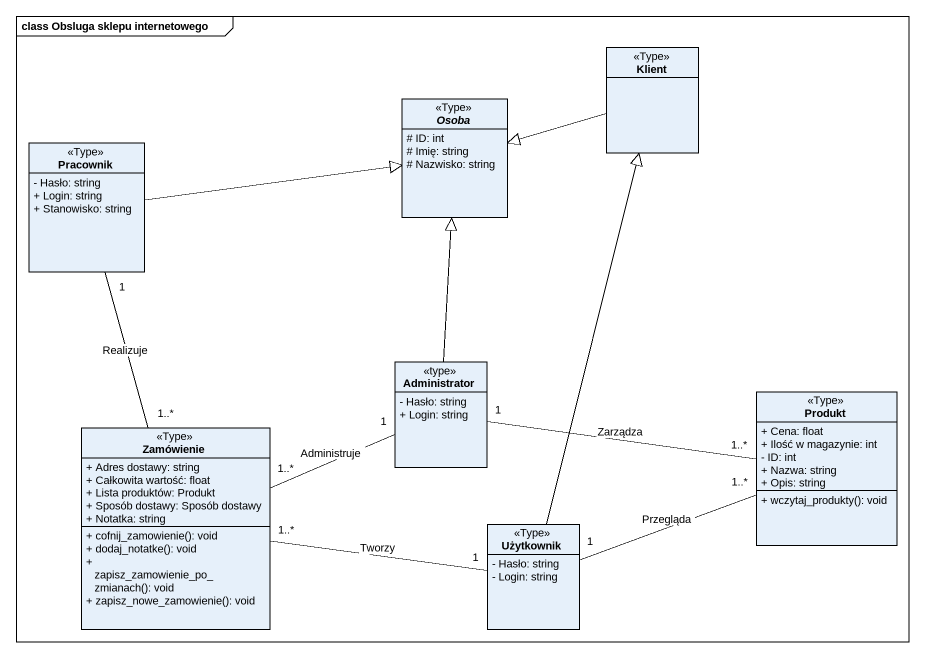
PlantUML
@startuml
mainframe class Obsluga sklepu internetowego
hide circle
hide empty members
skinparam classAttributeIconSize 0
class Klient <<Type>>
abstract class Osoba <<Type>> {
  # ID: int
  # Imię: string
  # Nazwisko: string
}
class Pracownik <<Type>> {
  - Hasło: string
  + Login: string
  + Stanowisko: string
}
class Administrator <<type>> {
  - Hasło: string
  + Login: string
}
class Produkt <<Type>> {
  + Cena: float
  + Ilość w magazynie: int
  - ID: int
  + Nazwa: string
  + Opis: string
  + wczytaj_produkty(): void
}
class Zamówienie <<Type>> {
  + Adres dostawy: string
  + Całkowita wartość: float
  + Lista produktów: Produkt
  + Sposób dostawy: Sposób dostawy
  + Notatka: string
  + cofnij_zamowienie(): void
  + dodaj_notatke(): void
  + zapisz_zamowienie_po_zmianach(): void
  + zapisz_nowe_zamowienie(): void
}
class Użytkownik <<Type>> {
  - Hasło: string
  - Login: string
}
Klient -left-|> Osoba
Pracownik -right-|> Osoba
Pracownik "1" -- "1..*" Zamówienie : Realizuje
Administrator -up-|> Osoba
Administrator "1" -right- "1..*" Produkt : Zarządza
Administrator "1" -left- "1..*" Zamówienie : Administruje
Użytkownik -up-|> Klient
Użytkownik "1" -right- "1..*" Produkt : Przegląda
Użytkownik "1" -left- "1..*" Zamówienie : Tworzy
@enduml
